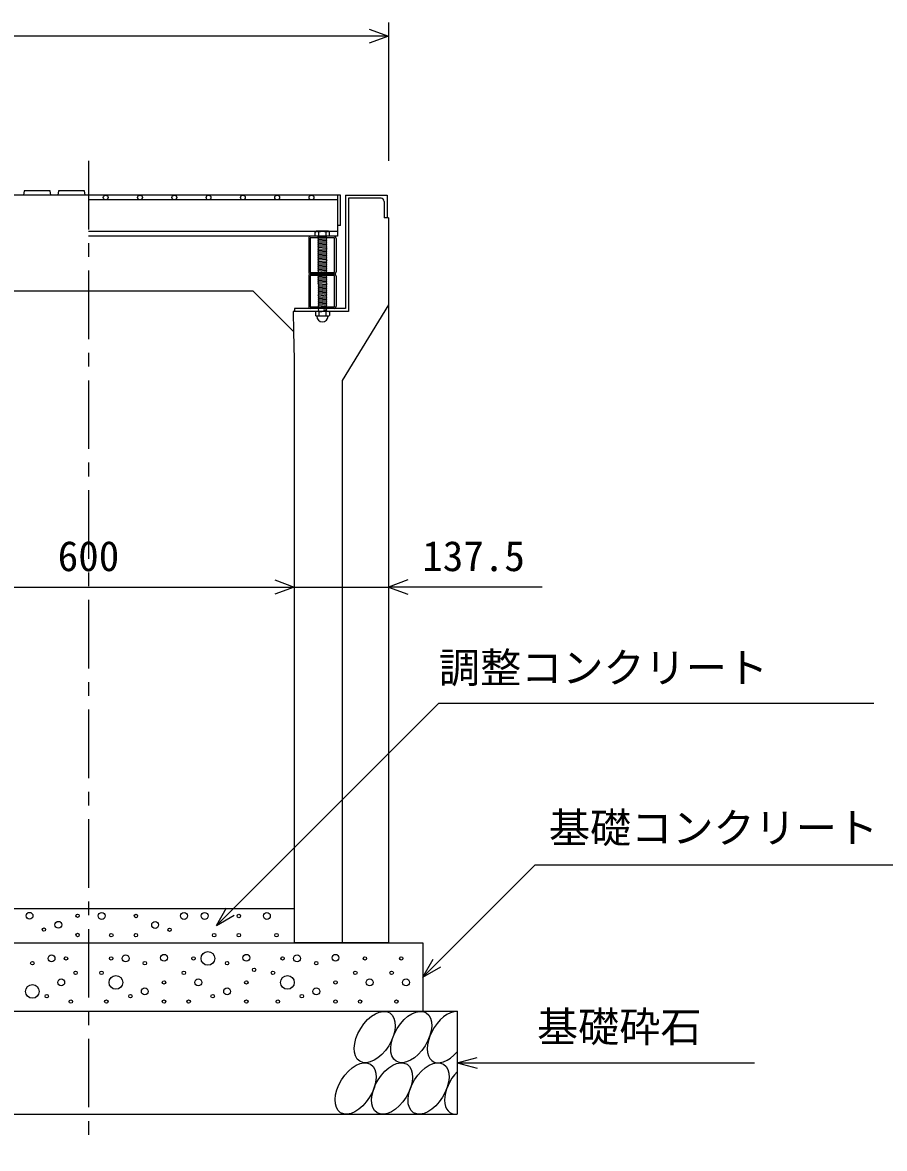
# Model space of a CAD drawing. Units: millimetres, scale not verified. Extents: x -16800 to 16800, y -5940 to 5940.
# Drawn here: x 12585 to 13842, y 2185 to 3826 of the extents above; entities that cross this region are included whole.
import ezdxf
from ezdxf.enums import TextEntityAlignment as Align

# ---------------------------------------------------------------- set-up
doc = ezdxf.new("R2010")
doc.units = ezdxf.units.MM
doc.header["$LTSCALE"] = 20
doc.linetypes.add('CHAIN1', pattern=[8, 5, -1, 1, -1])
doc.linetypes.add('DOTTED', pattern=[1.75, 0.25, -1.5])
for name, color, linetype, lineweight in [('0-0_DIM', 7, 'Continuous', 25), ('0-2_HATCH', 6, 'Continuous', 25), ('0-5_OUTLINE', 3, 'Continuous', 25)]:
    doc.layers.add(name, color=color, linetype=linetype, lineweight=lineweight)
doc.styles.add('ＭＳ ゴシック', font='')
doc.styles.get('ＭＳ ゴシック').set_extended_font_data('MS Gothic')

msp = doc.modelspace()

# ---------------------------------------------------------------- linework, layer by layer
at = {"layer": '0-0_DIM'}
for p, q in [((13119.28, 3826.41), (13119.28, 3624.66)), ((13119.28, 3806.41), (12244.28, 3806.41)), ((12381.78, 3003.31), (12981.78, 3003.31)), ((12981.78, 3003.31), (13119.28, 3003.31)), ((13343.32, 3003.31), (13119.28, 3003.31)), ((12868.1, 2509.66), (13192.57, 2834.13)), ((13192.57, 2834.13), (13826.92, 2834.13)), ((13332.94, 2598.32), (13169.28, 2434.66)), ((13332.94, 2598.32), (13979.81, 2598.32)), ((12868.1, 2509.66), (12883.1, 2535.64)), ((12868.1, 2509.66), (12894.08, 2524.66)), ((13169.28, 2434.66), (13184.28, 2460.64)), ((13169.28, 2434.66), (13195.26, 2449.66)), ((13219.28, 2309.66), (13248.26, 2317.43)), ((13219.28, 2309.66), (13652.6, 2309.66)), ((13219.28, 2309.66), (13248.26, 2301.9))]:
    msp.add_line(p, q, dxfattribs=at)
at = {"layer": '0-0_DIM', "linetype": 'CHAIN1'}
msp.add_line((12681.78, 3624.66), (12681.78, 2184.66), dxfattribs=at)
at = {"layer": '0-0_DIM'}
for points in [[(13091.13, 3816.67), (13119.32, 3806.41), (13091.13, 3796.14)], [(12953.59, 3013.57), (12981.78, 3003.31), (12953.59, 2993.05)], [(13147.47, 3013.57), (13119.28, 3003.31), (13147.47, 2993.05)]]:
    msp.add_lwpolyline(points, dxfattribs=at)
at = {"layer": '0-2_HATCH'}
for p, q in [((12626.78, 3574.66), (12625.78, 3581.16)), ((12676.78, 3574.66), (12675.78, 3581.16)), ((13049.28, 3574.66), (12681.78, 3574.66)), ((13044.78, 3567.66), (12681.78, 3567.66)), ((13044.78, 3574.66), (13044.78, 3514.66)), ((13049.28, 3530.66), (13049.28, 3574.66)), ((13056.28, 3574.66), (13056.28, 3409.66)), ((13060.78, 3570.16), (13060.78, 3405.16)), ((13108.28, 3570.16), (13060.78, 3570.16)), ((13112.78, 3565.66), (13112.78, 3541.66)), ((13049.28, 3530.66), (13044.78, 3530.66)), ((13117.28, 3541.66), (13112.78, 3541.66)), ((13013.6, 3521.66), (12681.78, 3521.66)), ((13044.78, 3514.66), (12681.78, 3514.66)), ((13039.78, 3514.66), (13005.78, 3514.66)), ((13014.28, 3522.16), (13012.28, 3520.66)), ((13012.28, 3514.66), (13012.28, 3520.66)), ((13033.28, 3514.66), (13012.28, 3514.66)), ((13012.61, 3520.94), (13014.28, 3522.16)), ((13031.28, 3522.16), (13014.28, 3522.16)), ((13016.28, 3514.66), (13029.28, 3514.66)), ((13016.28, 3513.66), (13017.28, 3514.66)), ((13017.28, 3512.66), (13016.28, 3513.66)), ((13017.28, 3514.66), (13017.28, 3520.66)), ((13028.28, 3514.66), (13028.28, 3520.66)), ((13028.28, 3513.66), (13029.28, 3514.66)), ((13029.28, 3512.66), (13028.28, 3513.66)), ((13032.96, 3520.94), (13031.28, 3522.16)), ((13044.78, 3521.66), (13031.97, 3521.66)), ((13033.28, 3514.66), (13033.28, 3520.66)), ((13002.78, 3511.66), (13002.78, 3462.66)), ((13029.28, 3512.66), (13016.28, 3511.66)), ((13016.28, 3511.66), (13017.28, 3512.66)), ((13017.28, 3510.66), (13016.28, 3511.66)), ((13016.28, 3509.66), (13017.28, 3510.66)), ((13029.28, 3510.66), (13016.28, 3509.66)), ((13017.28, 3508.66), (13016.28, 3509.66)), ((13016.28, 3507.66), (13017.28, 3508.66)), ((13029.28, 3508.66), (13016.28, 3507.66)), ((13017.28, 3506.66), (13016.28, 3507.66)), ((13016.28, 3505.66), (13017.28, 3506.66)), ((13029.28, 3506.66), (13016.28, 3505.66)), ((13017.28, 3504.66), (13016.28, 3505.66)), ((13016.28, 3503.66), (13017.28, 3504.66)), ((13029.28, 3504.66), (13016.28, 3503.66)), ((13017.28, 3502.66), (13016.28, 3503.66)), ((13029.28, 3502.66), (13016.28, 3501.66)), ((13016.28, 3501.66), (13017.28, 3502.66)), ((13029.28, 3500.66), (13016.28, 3499.66)), ((13017.28, 3498.66), (13016.28, 3499.66)), ((13029.28, 3498.66), (13016.28, 3497.66)), ((13016.28, 3497.66), (13017.28, 3498.66)), ((13017.28, 3496.66), (13016.28, 3497.66)), ((13028.28, 3509.66), (13029.28, 3510.66)), ((13029.28, 3508.66), (13028.28, 3509.66)), ((13028.28, 3507.66), (13029.28, 3508.66)), ((13029.28, 3506.66), (13028.28, 3507.66)), ((13028.28, 3505.66), (13029.28, 3506.66)), ((13029.28, 3504.66), (13028.28, 3505.66)), ((13028.28, 3501.66), (13029.28, 3502.66)), ((13029.28, 3500.66), (13028.28, 3501.66)), ((13028.28, 3499.66), (13029.28, 3500.66)), ((13029.28, 3498.66), (13028.28, 3499.66)), ((13028.28, 3497.66), (13029.28, 3498.66)), ((13028.28, 3497.66), (13029.28, 3496.66)), ((13042.78, 3511.66), (13042.78, 3462.66)), ((13029.28, 3496.66), (13016.28, 3495.66)), ((13016.28, 3495.66), (13017.28, 3496.66)), ((13017.28, 3494.66), (13016.28, 3495.66)), ((13029.28, 3494.66), (13016.28, 3493.66)), ((13016.28, 3493.66), (13017.28, 3494.66)), ((13017.28, 3492.66), (13016.28, 3493.66)), ((13029.28, 3492.66), (13016.28, 3491.66)), ((13016.28, 3491.66), (13017.28, 3492.66)), ((13017.28, 3490.66), (13016.28, 3491.66)), ((13029.28, 3490.66), (13016.28, 3489.66)), ((13016.28, 3489.66), (13017.28, 3490.66)), ((13017.28, 3488.66), (13016.28, 3489.66)), ((13029.28, 3488.66), (13016.28, 3487.66)), ((13016.28, 3487.66), (13017.28, 3488.66)), ((13017.28, 3486.66), (13016.28, 3487.66)), ((13029.28, 3486.66), (13016.28, 3485.66)), ((13016.28, 3485.66), (13017.28, 3486.66)), ((13017.28, 3484.66), (13016.28, 3485.66)), ((13029.28, 3484.66), (13016.28, 3483.66)), ((13016.28, 3483.66), (13017.28, 3484.66)), ((13017.28, 3482.66), (13016.28, 3483.66)), ((13029.28, 3482.66), (13016.28, 3481.66)), ((13016.28, 3481.66), (13017.28, 3482.66)), ((13017.28, 3480.66), (13016.28, 3481.66)), ((13029.28, 3480.66), (13016.28, 3479.66)), ((13016.28, 3479.66), (13017.28, 3480.66)), ((13028.28, 3495.66), (13029.28, 3496.66)), ((13028.28, 3495.66), (13029.28, 3494.66)), ((13028.28, 3493.66), (13029.28, 3494.66)), ((13028.28, 3493.66), (13029.28, 3492.66)), ((13028.28, 3491.66), (13029.28, 3492.66)), ((13028.28, 3491.66), (13029.28, 3490.66)), ((13028.28, 3489.66), (13029.28, 3490.66)), ((13028.28, 3489.66), (13029.28, 3488.66)), ((13028.28, 3487.66), (13029.28, 3488.66)), ((13028.28, 3487.66), (13029.28, 3486.66)), ((13028.28, 3485.66), (13029.28, 3486.66)), ((13028.28, 3485.66), (13029.28, 3484.66)), ((13028.28, 3483.66), (13029.28, 3484.66)), ((13028.28, 3483.66), (13029.28, 3482.66)), ((13028.28, 3481.66), (13029.28, 3482.66)), ((13028.28, 3481.66), (13029.28, 3480.66)), ((13028.28, 3479.66), (13029.28, 3480.66)), ((13017.28, 3478.66), (13016.28, 3479.66)), ((13029.28, 3478.66), (13016.28, 3477.66)), ((13016.28, 3477.66), (13017.28, 3478.66)), ((13017.28, 3476.66), (13016.28, 3477.66)), ((13029.28, 3476.66), (13016.28, 3475.66)), ((13016.28, 3475.66), (13017.28, 3476.66)), ((13017.28, 3474.67), (13016.28, 3475.66)), ((13016.28, 3473.67), (13017.28, 3474.67)), ((13029.28, 3474.66), (13016.28, 3473.66)), ((13017.28, 3472.67), (13016.28, 3473.67)), ((13029.29, 3472.66), (13016.28, 3471.66)), ((13016.28, 3471.66), (13017.28, 3472.66)), ((13017.28, 3470.66), (13016.28, 3471.66)), ((13029.29, 3470.66), (13016.29, 3469.66)), ((13016.29, 3469.66), (13017.29, 3470.66)), ((13017.29, 3468.66), (13016.29, 3469.66)), ((13029.29, 3468.66), (13016.29, 3467.66)), ((13016.29, 3467.66), (13017.29, 3468.66)), ((13017.29, 3466.66), (13016.29, 3467.66)), ((13029.29, 3466.66), (13016.29, 3465.66)), ((13016.29, 3465.66), (13017.29, 3466.66)), ((13017.29, 3464.66), (13016.29, 3465.66)), ((13029.29, 3464.66), (13016.29, 3463.66)), ((13016.29, 3463.66), (13017.29, 3464.66)), ((13028.28, 3479.66), (13029.28, 3478.66)), ((13028.28, 3477.66), (13029.28, 3478.66)), ((13028.28, 3477.66), (13029.28, 3476.66)), ((13028.28, 3475.66), (13029.28, 3476.66)), ((13028.28, 3475.66), (13029.29, 3474.66)), ((13028.28, 3473.66), (13029.28, 3474.66)), ((13028.28, 3473.66), (13029.29, 3472.66)), ((13028.28, 3471.66), (13029.29, 3472.66)), ((13028.29, 3471.66), (13029.29, 3470.66)), ((13028.29, 3469.66), (13029.29, 3470.66)), ((13028.29, 3469.66), (13029.29, 3468.66)), ((13028.29, 3467.66), (13029.29, 3468.66)), ((13028.29, 3467.66), (13029.29, 3466.66)), ((13028.29, 3465.66), (13029.29, 3466.66)), ((13028.29, 3465.66), (13029.29, 3464.65)), ((13028.29, 3463.65), (13029.29, 3464.65)), ((13002.78, 3456.66), (13002.78, 3412.66)), ((13039.78, 3459.66), (13005.78, 3459.66)), ((13039.78, 3459.66), (13005.78, 3459.66)), ((13017.29, 3462.66), (13016.29, 3463.66)), ((13029.29, 3456.66), (13016.29, 3455.66)), ((13016.29, 3455.66), (13017.29, 3456.66)), ((13017.29, 3454.66), (13016.29, 3455.66)), ((13029.29, 3454.66), (13016.29, 3453.66)), ((13016.29, 3453.66), (13017.29, 3454.66)), ((13017.29, 3452.66), (13016.29, 3453.66)), ((13029.3, 3462.65), (13016.3, 3461.65)), ((13016.3, 3461.65), (13017.3, 3462.65)), ((13017.3, 3460.65), (13016.3, 3461.65)), ((13016.3, 3459.65), (13017.3, 3460.65)), ((13017.3, 3458.65), (13016.3, 3459.65)), ((13016.3, 3457.65), (13017.3, 3458.65)), ((13017.3, 3456.65), (13016.3, 3457.65)), ((13029.3, 3452.65), (13016.3, 3451.65)), ((13016.3, 3451.65), (13017.3, 3452.65)), ((13017.3, 3450.65), (13016.3, 3451.65)), ((13029.3, 3450.65), (13016.3, 3449.65)), ((13016.3, 3449.65), (13017.3, 3450.65)), ((13017.3, 3448.65), (13016.3, 3449.65)), ((13029.3, 3448.65), (13016.3, 3447.65)), ((13016.3, 3447.65), (13017.3, 3448.65)), ((13028.29, 3463.65), (13029.3, 3462.65)), ((13028.29, 3455.66), (13029.29, 3456.66)), ((13028.29, 3455.66), (13029.3, 3454.65)), ((13028.29, 3453.66), (13029.29, 3454.66)), ((13028.29, 3453.66), (13029.3, 3452.65)), ((13028.3, 3461.65), (13029.3, 3462.65)), ((13028.3, 3461.65), (13029.3, 3460.65)), ((13028.3, 3459.65), (13029.3, 3460.65)), ((13028.3, 3459.65), (13029.3, 3458.65)), ((13028.3, 3457.65), (13029.3, 3458.65)), ((13028.3, 3457.65), (13029.3, 3456.65)), ((13028.3, 3451.65), (13029.3, 3452.65)), ((13028.3, 3451.65), (13029.3, 3450.65)), ((13028.3, 3449.65), (13029.3, 3450.65)), ((13028.3, 3449.65), (13029.3, 3448.65)), ((13028.3, 3447.65), (13029.3, 3448.65)), ((13042.78, 3456.66), (13042.78, 3412.66)), ((13017.3, 3446.65), (13016.3, 3447.65)), ((13029.3, 3446.65), (13016.3, 3445.65)), ((13016.3, 3445.65), (13017.3, 3446.65)), ((13017.3, 3444.65), (13016.3, 3445.65)), ((13029.31, 3444.65), (13016.31, 3443.65)), ((13016.31, 3443.65), (13017.31, 3444.65)), ((13017.31, 3442.65), (13016.31, 3443.65)), ((13029.31, 3442.64), (13016.31, 3441.64)), ((13016.31, 3441.64), (13017.31, 3442.64)), ((13017.31, 3440.64), (13016.31, 3441.64)), ((13029.31, 3440.64), (13016.31, 3439.64)), ((13016.31, 3439.64), (13017.31, 3440.64)), ((13017.31, 3438.64), (13016.31, 3439.64)), ((13029.31, 3438.64), (13016.31, 3437.64)), ((13016.31, 3437.64), (13017.31, 3438.64)), ((13017.31, 3436.64), (13016.31, 3437.64)), ((13029.32, 3436.64), (13016.32, 3435.64)), ((13016.32, 3435.64), (13017.32, 3436.64)), ((13017.32, 3434.64), (13016.32, 3435.64)), ((13029.32, 3434.64), (13016.32, 3433.64)), ((13016.32, 3433.64), (13017.32, 3434.64)), ((13017.32, 3432.64), (13016.32, 3433.64)), ((13029.32, 3432.63), (13016.32, 3431.63)), ((13016.32, 3431.63), (13017.32, 3432.63)), ((13017.32, 3430.63), (13016.32, 3431.63)), ((13028.3, 3447.65), (13029.3, 3446.65)), ((13028.3, 3445.65), (13029.3, 3446.65)), ((13028.3, 3445.65), (13029.31, 3444.65)), ((13028.31, 3443.65), (13029.31, 3444.65)), ((13028.31, 3443.65), (13029.31, 3442.64)), ((13028.31, 3441.64), (13029.31, 3442.64)), ((13028.31, 3441.64), (13029.31, 3440.64)), ((13028.31, 3439.64), (13029.31, 3440.64)), ((13028.31, 3439.64), (13029.31, 3438.64)), ((13028.31, 3437.64), (13029.31, 3438.64)), ((13028.31, 3437.64), (13029.32, 3436.64)), ((13028.32, 3435.64), (13029.32, 3436.64)), ((13028.32, 3435.64), (13029.32, 3434.64)), ((13028.32, 3433.64), (13029.32, 3434.64)), ((13028.32, 3433.64), (13029.32, 3432.63)), ((13028.32, 3431.63), (13029.32, 3432.63)), ((13028.32, 3431.63), (13029.32, 3430.63)), ((13029.32, 3430.63), (13016.32, 3429.63)), ((13016.32, 3429.63), (13017.32, 3430.63)), ((13017.32, 3428.63), (13016.32, 3429.63)), ((13029.33, 3428.63), (13016.33, 3427.63)), ((13016.33, 3427.63), (13017.33, 3428.63)), ((13017.33, 3426.63), (13016.33, 3427.63)), ((13029.33, 3426.63), (13016.33, 3425.63)), ((13016.33, 3425.63), (13017.33, 3426.63)), ((13017.33, 3424.63), (13016.33, 3425.63)), ((13029.33, 3424.63), (13016.33, 3423.63)), ((13016.33, 3423.63), (13017.33, 3424.63)), ((13017.33, 3422.63), (13016.33, 3423.63)), ((13029.33, 3422.62), (13016.33, 3421.62)), ((13016.33, 3421.62), (13017.33, 3422.62)), ((13017.33, 3420.62), (13016.33, 3421.62)), ((13029.34, 3420.62), (13016.34, 3419.62)), ((13016.34, 3419.62), (13017.34, 3420.62)), ((13017.34, 3418.62), (13016.34, 3419.62)), ((13029.34, 3418.62), (13016.34, 3417.62)), ((13016.34, 3417.62), (13017.34, 3418.62)), ((13017.34, 3416.62), (13016.34, 3417.62)), ((13029.34, 3416.62), (13016.34, 3415.62)), ((13016.34, 3415.62), (13017.34, 3416.62)), ((13017.34, 3414.62), (13016.34, 3415.62)), ((13028.32, 3429.63), (13029.32, 3430.63)), ((13028.32, 3429.63), (13029.33, 3428.63)), ((13028.33, 3427.63), (13029.33, 3428.63)), ((13028.33, 3427.63), (13029.33, 3426.63)), ((13028.33, 3425.63), (13029.33, 3426.63)), ((13028.33, 3425.63), (13029.33, 3424.63)), ((13028.33, 3423.63), (13029.33, 3424.63)), ((13028.33, 3423.63), (13029.33, 3422.62)), ((13028.33, 3421.62), (13029.33, 3422.62)), ((13028.33, 3421.62), (13029.34, 3420.62)), ((13028.34, 3419.62), (13029.34, 3420.62)), ((13028.34, 3419.62), (13029.34, 3418.62)), ((13028.34, 3417.62), (13029.34, 3418.62)), ((13028.34, 3417.62), (13029.34, 3416.62)), ((13028.34, 3415.62), (13029.34, 3416.62)), ((13028.34, 3415.62), (13029.34, 3414.62)), ((13060.78, 3405.16), (12980.02, 3405.16)), ((12980.02, 3405.16), (12980.76, 3375.69)), ((12982.28, 3409.66), (12982.28, 3405.16)), ((13056.28, 3409.66), (12982.28, 3409.66)), ((13039.78, 3409.66), (13005.78, 3409.66)), ((13013.44, 3405.16), (13012.58, 3404.51)), ((13012.58, 3404.51), (13012.58, 3399.33)), ((13014.27, 3398.36), (13012.58, 3399.33)), ((13032.12, 3405.16), (13013.44, 3405.16)), ((13029.34, 3414.62), (13016.34, 3413.62)), ((13016.34, 3413.62), (13017.34, 3414.62)), ((13017.34, 3412.62), (13016.34, 3413.62)), ((13029.35, 3412.61), (13016.35, 3411.61)), ((13016.35, 3411.61), (13017.35, 3412.61)), ((13017.35, 3410.61), (13016.35, 3411.61)), ((13016.35, 3409.61), (13017.35, 3410.61)), ((13017.35, 3408.61), (13016.35, 3409.61)), ((13016.35, 3407.61), (13017.35, 3408.61)), ((13017.35, 3406.61), (13016.35, 3407.61)), ((13016.35, 3405.61), (13017.35, 3406.61)), ((13016.8, 3405.16), (13016.35, 3405.61)), ((13017.68, 3404.51), (13017.68, 3399.33)), ((13027.89, 3404.51), (13027.89, 3399.33)), ((13028.34, 3413.62), (13029.34, 3414.62)), ((13028.34, 3413.62), (13029.35, 3412.61)), ((13028.35, 3411.61), (13029.35, 3412.61)), ((13028.35, 3411.61), (13029.35, 3410.61)), ((13028.35, 3409.61), (13029.35, 3410.61)), ((13028.35, 3409.61), (13029.35, 3408.61)), ((13028.35, 3407.61), (13029.35, 3408.61)), ((13028.35, 3407.61), (13029.35, 3406.61)), ((13028.35, 3405.61), (13029.35, 3406.61)), ((13028.35, 3405.61), (13028.8, 3405.16)), ((13031.3, 3398.36), (13032.99, 3399.33)), ((13032.12, 3405.16), (13032.99, 3404.51)), ((13032.99, 3404.51), (13032.99, 3399.33)), ((13014.27, 3398.03), (13014.27, 3398.36)), ((13031.3, 3398.36), (13014.27, 3398.36)), ((13031.3, 3398.03), (13014.27, 3398.03)), ((13031.3, 3398.03), (13031.3, 3398.36))]:
    msp.add_line(p, q, dxfattribs=at)
at = {"layer": '0-2_HATCH', "linetype": 'DOTTED'}
for p, q in [((13029.28, 3514.66), (13016.28, 3513.66)), ((13029.3, 3460.65), (13016.3, 3459.65)), ((13029.3, 3458.65), (13016.3, 3457.65)), ((13029.35, 3410.61), (13016.35, 3409.61)), ((13029.35, 3408.61), (13016.35, 3407.61)), ((13029.35, 3406.61), (13016.35, 3405.61)), ((13016.8, 3405.16), (13028.8, 3405.16))]:
    msp.add_line(p, q, dxfattribs=at)
at = {"layer": '0-2_HATCH'}
for points in [[(12625.78, 3581.16), (12587.78, 3581.16), (12586.78, 3574.66)], [(12675.78, 3581.16), (12637.78, 3581.16), (12636.78, 3574.66)], [(13016.28, 3499.66), (13017.28, 3500.66), (13016.28, 3501.66)], [(13029.28, 3510.66), (13028.28, 3511.66), (13029.28, 3512.66)], [(13029.28, 3502.66), (13028.28, 3503.66), (13029.28, 3504.66)]]:
    msp.add_lwpolyline(points, dxfattribs=at)
for points in [[(13005.08, 3512.36), (13005.08, 3461.96), (13040.48, 3461.96), (13040.48, 3512.36)], [(13005.08, 3457.36), (13005.08, 3411.96), (13040.48, 3411.96), (13040.48, 3457.36)]]:
    msp.add_lwpolyline(points, close=True, dxfattribs=at)
for centre, radius in [((12706.78, 3571.16), 3.5), ((12756.78, 3571.16), 3.5), ((12806.78, 3571.16), 3.5), ((12856.78, 3571.16), 3.5), ((12906.78, 3571.16), 3.5), ((12956.78, 3571.16), 3.5), ((13006.78, 3571.16), 3.5), ((12595.66, 2523.97), 5), ((12700.92, 2523.69), 5), ((12820.92, 2523.69), 5), ((12850.92, 2523.69), 5), ((12941.72, 2523.69), 5), ((12637.71, 2510.84), 5), ((12665.75, 2523.97), 2.5), ((12750.82, 2523.69), 2.5), ((12778.86, 2510.56), 5), ((12900.82, 2523.69), 2.5), ((12616.69, 2503.84), 2.5), ((12665.75, 2495.96), 2.5), ((12714.94, 2495.68), 2.5), ((12750.82, 2495.68), 2.5), ((12799.89, 2503.56), 2.5), ((12864.94, 2495.68), 2.5), ((12900.82, 2495.68), 2.5), ((12955.74, 2495.68), 2.5), ((12627.82, 2461.84), 5), ((12648.86, 2461.84), 2.5), ((12714.71, 2461.84), 2.5), ((12735.74, 2461.84), 5), ((12791.82, 2462.72), 5), ((12834.71, 2461.84), 2.5), ((12855.74, 2461.84), 10), ((12911.82, 2462.72), 5), ((12964.71, 2461.84), 2.5), ((12985.74, 2461.84), 5), ((13041.82, 2462.72), 5), ((13084.71, 2461.84), 2.5), ((13137.69, 2461.84), 2.5), ((12599.79, 2454.84), 2.5), ((12763.78, 2454.84), 2.5), ((12883.78, 2454.84), 2.5), ((12923.16, 2445.15), 2.5), ((13013.78, 2454.84), 2.5), ((12641.84, 2426.82), 5), ((12662.87, 2440.83), 2.5), ((12700.69, 2440.83), 2.5), ((12721.72, 2426.82), 10), ((12820.69, 2440.83), 2.5), ((12841.72, 2426.82), 5), ((12950.69, 2440.83), 2.5), ((12971.72, 2426.82), 10), ((13070.69, 2440.83), 2.5), ((13091.72, 2426.82), 5), ((13123.67, 2440.83), 2.5), ((13144.7, 2426.82), 5), ((12599.79, 2413.69), 10), ((12763.78, 2413.69), 5), ((12791.82, 2426.82), 2.5), ((12883.78, 2413.69), 5), ((12911.82, 2426.82), 2.5), ((13013.78, 2413.69), 5), ((13041.82, 2426.82), 2.5), ((12620.82, 2406.69), 2.5), ((12655.86, 2398.81), 2.5), ((12707.7, 2398.81), 2.5), ((12742.75, 2406.69), 2.5), ((12791.82, 2398.81), 2.5), ((12827.7, 2398.81), 2.5), ((12862.75, 2406.69), 2.5), ((12911.82, 2398.81), 2.5), ((12957.7, 2398.81), 2.5), ((12992.75, 2406.69), 2.5), ((13041.82, 2398.81), 2.5), ((13077.7, 2398.81), 2.5), ((13130.68, 2398.81), 2.5)]:
    msp.add_circle(centre, radius, dxfattribs=at)
for centre, radius, start, end in [((13108.28, 3565.66), 4.5, 0, 90), ((13005.78, 3511.66), 3, 90, 180), ((13014.78, 3518.04), 3.62, 46.39563, 133.60437), ((13022.78, 3506.04), 15.62, 69.39075, 110.60925), ((13030.78, 3518.04), 3.62, 46.39563, 133.60437), ((13039.78, 3511.66), 3, 0, 90), ((13005.78, 3462.66), 3, 180, 270), ((13005.78, 3456.66), 3, 90, 180), ((13039.78, 3462.66), 3, 270, 0), ((13039.78, 3456.66), 3, 0, 90), ((13005.78, 3412.66), 3, 180, 270), ((13015.13, 3399.82), 5.35, 61.49832, 118.50684), ((13015.13, 3404.03), 5.35, 241.49843, 298.50089), ((13022.78, 3384.75), 20.42, 75.52621, 104.47362), ((13022.78, 3419.1), 20.42, 255.52638, 284.47374), ((13030.44, 3399.82), 5.35, 61.49231, 118.50169), ((13030.44, 3404.03), 5.35, 241.49989, 298.5), ((13039.78, 3412.66), 3, 270, 0), ((13022.78, 3398.03), 8.19, 180, 359.99995)]:
    msp.add_arc(centre, radius, start, end, dxfattribs=at)
for centre in [(13099.01, 2347.14), (13152.22, 2347.14), (13071.12, 2272.15), (13124.33, 2272.15), (13177.54, 2272.15)]:
    msp.add_ellipse(centre, major_axis=(21.81, 35.31), ratio=0.5792, dxfattribs=at)
for centre, start_param, end_param in [((13205.42, 2347.14), 0.3357715, 4.4411806), ((13230.74, 2272.15), 1.2110787, 3.5658734)]:
    msp.add_ellipse(centre, major_axis=(21.81, 35.31), ratio=0.5792, start_param=start_param, end_param=end_param, dxfattribs=at)
at = {"layer": '0-5_OUTLINE'}
for p, q in [((12681.78, 3574.66), (12246.28, 3574.66)), ((13056.28, 3574.66), (13117.28, 3574.66)), ((13117.28, 3574.66), (13117.28, 3541.66)), ((13119.28, 3541.66), (13117.28, 3541.66)), ((13119.28, 3541.66), (13119.28, 2484.66)), ((12921.78, 3434.66), (12441.78, 3434.66)), ((12921.78, 3434.66), (12980.76, 3375.69)), ((13119.28, 3414.66), (13051.78, 3304.66)), ((12980.76, 3375.69), (12981.78, 3334.66)), ((12981.78, 3334.66), (12981.78, 2484.66)), ((13051.78, 3304.66), (13051.78, 2484.66)), ((12381.78, 2534.66), (12981.78, 2534.66)), ((12194.28, 2484.66), (13169.28, 2484.66)), ((13119.28, 2484.66), (12981.78, 2484.66)), ((13169.28, 2484.66), (13169.28, 2384.66)), ((12144.28, 2384.66), (13219.28, 2384.66)), ((13219.28, 2384.66), (13219.28, 2234.66)), ((12144.28, 2234.66), (13219.28, 2234.66))]:
    msp.add_line(p, q, dxfattribs=at)

# ---------------------------------------------------------------- texts
at = {"layer": '0-0_DIM', "style": 'ＭＳ ゴシック'}
for s, p in [('600', (12636.78, 3013.31)), ('137.5', (13168.32, 3013.31)), ('調整コンクリート', (13192.57, 2850.55)), ('基礎コンクリート', (13352.94, 2617.05)), ('基礎砕石', (13335.6, 2326.83))]:
    msp.add_text(s, height=43.99, dxfattribs=at).set_placement(p, align=Align.BOTTOM_LEFT)

doc.saveas('drawing.dxf')
